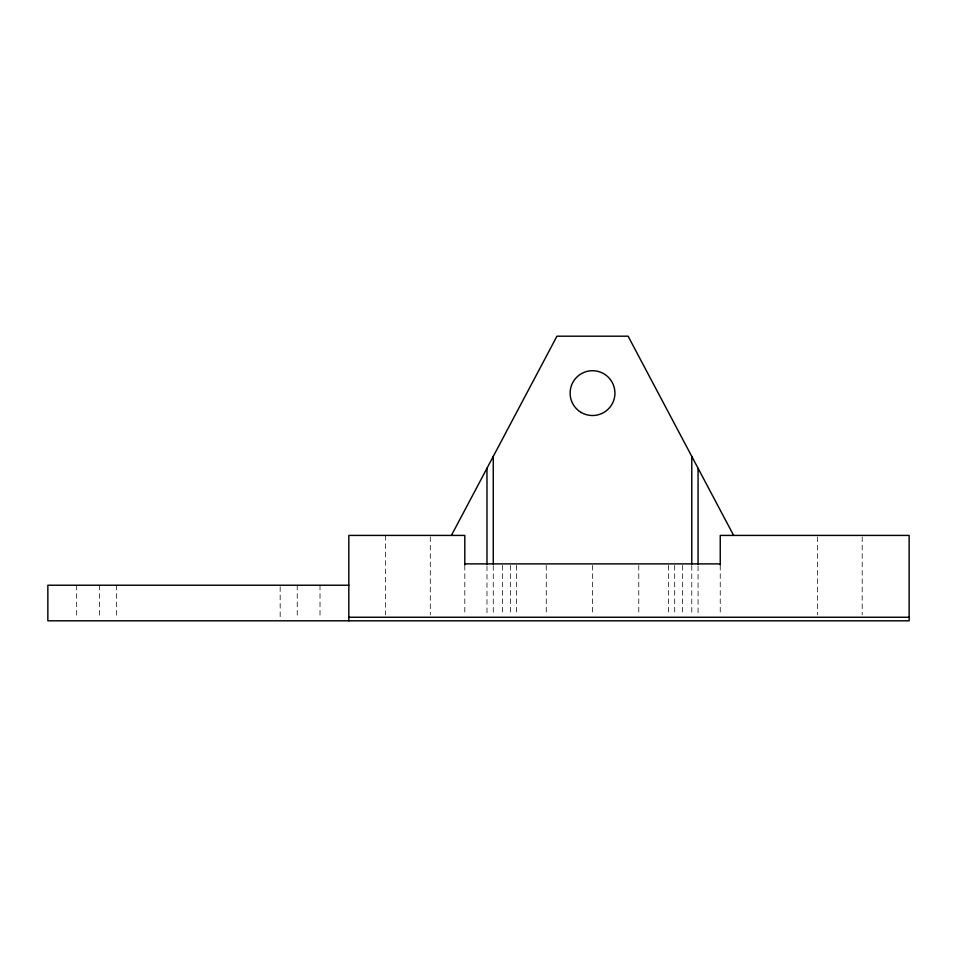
<?xml version="1.0" encoding="UTF-8"?>
<svg xmlns="http://www.w3.org/2000/svg" width="957" height="957" viewBox="0 0 957 957"><rect width="100%" height="100%" fill="white"/><g stroke="black" fill="none" stroke-linecap="round" stroke-linejoin="round"><path stroke-width="0.72" stroke-dasharray="4.79 3.59" d="M862.185 536.889L862.185 614.92M817.362 536.889L817.362 614.92M720.238 565.348L720.238 614.968M698.06 566.006L698.06 614.884M691.779 565.503L691.779 614.825M682.652 565.348L682.652 614.968M674.697 565.348L674.697 614.968M668.417 565.348L668.417 614.968M638.774 565.348L638.774 614.968M592.527 565.348L592.527 614.968M546.268 565.348L546.268 614.968M516.624 565.348L516.624 614.968M510.344 565.348L510.344 614.968M502.389 565.348L502.389 614.968M493.262 565.503L493.262 614.825M486.981 566.006L486.981 614.884M464.803 565.348L464.803 614.968M430.291 536.889L430.291 614.92M385.468 535.418L385.468 614.92M320.009 585.229L320.009 617.839M297.244 585.229L297.244 617.839M280.162 586.713L280.162 617.839M116.515 585.229L116.515 617.839M99.432 585.229L99.432 617.839M76.668 585.229L76.668 617.839"/><path stroke-width="1.44" d="M451.405 535.418L556.95 336.194L628.103 336.194L733.636 535.418M464.803 563.888L720.238 563.888M348.827 585.229L47.85 585.229L47.85 620.806L909.15 620.806L909.15 535.418L720.238 535.418L720.238 564.869M348.827 617.253L909.15 617.253M698.06 468.26L698.06 564.522M691.779 456.405L691.779 564.008M493.262 456.405L493.262 564.008M486.981 468.26L486.981 564.522M464.803 564.869L464.803 535.418L348.827 535.418L348.827 620.806M581.318 412.527A22.418 22.418 0 0 0 614.932 393.112A22.418 22.418 0 0 0 581.318 373.708A22.418 22.418 0 0 0 581.318 412.527"/></g></svg>
